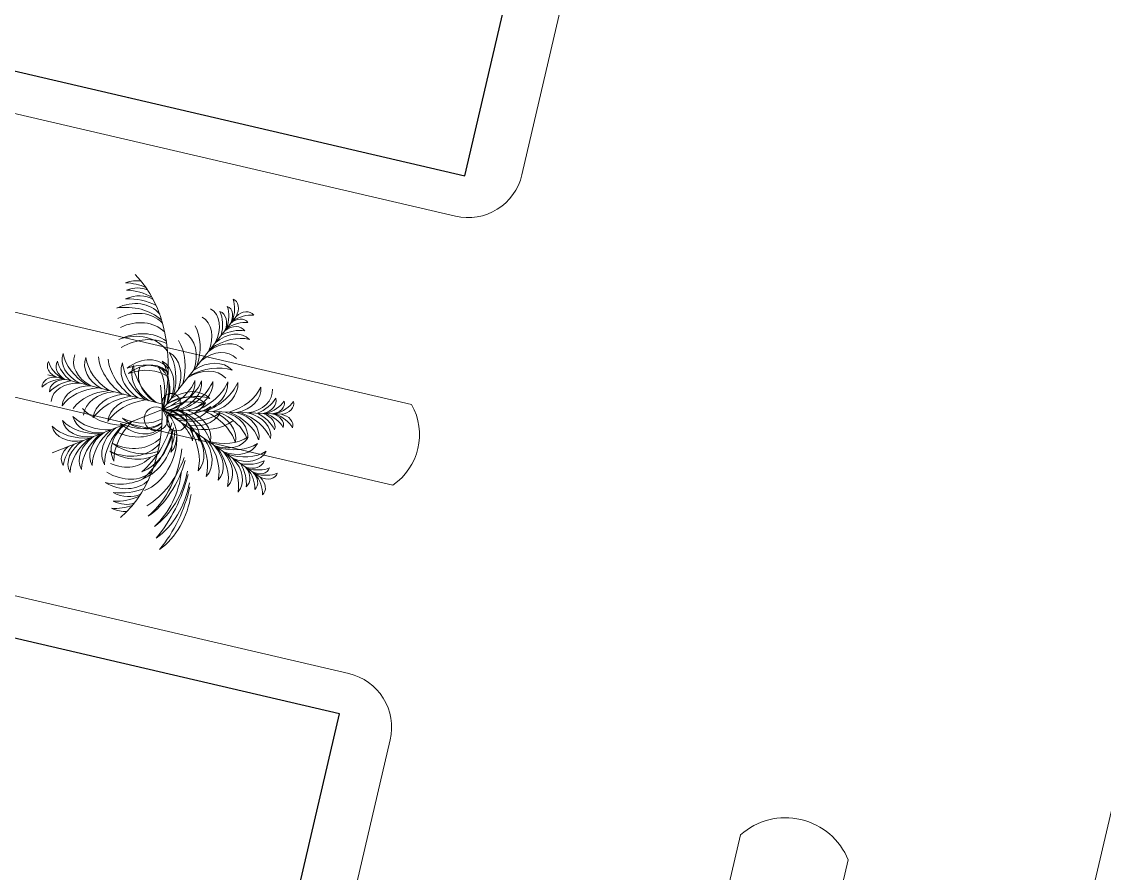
# Model space of a CAD drawing. Header units: millimetres. Extents: x 474016 to 477875, y 2288607 to 2292200.
# Drawn here: x 474167.33 to 474206.5, y 2288966.04 to 2288996.87 of the extents above; entities that cross this region are included whole.
import ezdxf

# ---------------------------------------------------------------- set-up
doc = ezdxf.new("R2010")
doc.units = ezdxf.units.MM
doc.header["$LTSCALE"] = 50
for name, color, linetype, lineweight in [('BANQUETA', 251, 'Continuous', 5), ('JARDIN-HP', 64, 'Continuous', 5), ('JARDINES', 98, 'Continuous', 13)]:
    doc.layers.add(name, color=color, linetype=linetype, lineweight=lineweight)
doc.layers.add('CVL_LOTIF', color=1, linetype='Continuous')

# ---------------------------------------------------------------- blocks, each defined once
blk = doc.blocks.new('A$C41BB26E9')
at = {"color": 0}
for p in [(1.999, 1.925), (3.251, -3.539)]:
    blk.add_line(p, (2.054, -0.938), dxfattribs=at)
at = {"color": 56}
for p, q in [((3.546, 1.506), (2.054, -0.938)), ((-0.293, 0.701), (2.054, -0.938)), ((1.382, -3.752), (1.923, -0.941))]:
    blk.add_line(p, q, dxfattribs=at)
for centre, radius in [((1.869, -0.738), 0.217), ((2.303, -0.578), 0.243), ((2.284, -1.082), 0.287)]:
    blk.add_circle(centre, radius)
at = {"color": 56, "true_color": 0x7a7a00}
for centre, major_axis, ratio, start_param, end_param in [((1.739, 1.845), (-0.007, 0.369), 0.723404, -1.366779, 0.20531), ((1.417, 1.375), (-0.018, 0.909), 0.723404, -1.121531, -0.433471), ((2.262, 1.855), (-0.007, 0.369), 0.723404, -0.20531, 1.366779), ((2.602, 1.398), (-0.018, 0.909), 0.723404, 0.433471, 1.121531), ((1.743, 1.62), (-0.007, 0.369), 0.723404, -1.366779, 0.20531), ((1.421, 1.15), (-0.018, 0.909), 0.723404, -1.121531, -0.433471), ((2.266, 1.63), (-0.007, 0.369), 0.723404, -0.20531, 1.366779), ((2.606, 1.173), (-0.018, 0.909), 0.723404, 0.433471, 1.121531), ((2.326, 1.326), (-0.009, 0.47), 0.723404, -0.194817, 1.190837), ((2.76, 1.355), (0.473, 0.776), 0.723404, -1.121531, -0.433471), ((3.283, 1.579), (0.192, 0.315), 0.723404, -1.366779, 0.20531), ((1.473, 0.902), (-0.015, 0.782), 0.723404, -1.305586, 0.091225), ((1.695, 1.314), (-0.009, 0.47), 0.723404, -1.190837, 0.194817), ((1.346, 0.731), (-0.022, 1.114), 0.723404, -0.994705, -0.373636), ((2.697, 0.758), (-0.022, 1.114), 0.723404, 0.373636, 0.994705), ((2.564, 0.923), (-0.015, 0.782), 0.723404, -0.091225, 1.305586), ((2.925, 0.425), (-0.026, 1.348), 0.723404, 0.312027, 1.166602), ((2.552, 0.926), (0.407, 0.667), 0.723404, -1.305586, 0.091225), ((1.99, 0.678), (0.702, 1.151), 0.723404, -1.166602, -0.312027), ((2.961, 1.155), (0.245, 0.401), 0.723404, -1.190837, 0.194817), ((2.354, 0.85), (0.58, 0.951), 0.723404, -0.994705, -0.373636), ((3.166, 1.386), (0.192, 0.315), 0.723404, -1.366779, 0.20531), ((2.642, 1.163), (0.473, 0.776), 0.723404, -1.121531, -0.433471), ((3.771, 0.738), (0.473, 0.776), 0.723404, 0.433471, 1.121531), ((3.73, 1.306), (0.192, 0.315), 0.723404, -0.20531, 1.366779), ((1.457, 0.572), (-0.016, 0.83), 0.723404, -1.24346, 0.110756), ((1.116, 0.031), (-0.027, 1.414), 0.723404, -1.115718, -0.281779), ((2.593, 0.594), (-0.016, 0.83), 0.723404, -0.110756, 1.24346), ((2.954, 0.066), (-0.027, 1.414), 0.723404, 0.281779, 1.115718), ((2.361, 0.656), (0.432, 0.708), 0.723404, -1.24346, 0.110756), ((1.784, 0.383), (0.737, 1.208), 0.723404, -1.115718, -0.281779), ((3.5, 0.826), (0.245, 0.401), 0.723404, -0.194817, 1.190837), ((3.654, 0.546), (0.473, 0.776), 0.723404, 0.433471, 1.121531), ((3.613, 1.114), (0.192, 0.315), 0.723404, -0.20531, 1.366779), ((-0.082, 0.873), (-0.303, 0.211), 0.723404, -0.20531, 1.366779), ((0.487, 0.878), (-0.745, 0.52), 0.723404, 0.433471, 1.121531), ((0.849, 0.569), (-0.641, 0.447), 0.723404, -0.091225, 1.305586), ((1.464, 0.568), (-1.105, 0.772), 0.723404, 0.312027, 1.166602), ((2.599, 0.32), (-0.016, 0.83), 0.723404, -0.110756, 1.24346), ((2.96, -0.208), (-0.027, 1.414), 0.723404, 0.281779, 1.115718), ((2.219, 0.422), (0.432, 0.708), 0.723404, -1.24346, 0.110756), ((1.641, 0.149), (0.737, 1.208), 0.723404, -1.115718, -0.281779), ((3.484, 0.358), (0.407, 0.667), 0.723404, -0.091225, 1.305586), ((3.508, 0.147), (0.58, 0.951), 0.723404, 0.373636, 0.994705), ((0.102, 0.744), (-0.303, 0.211), 0.723404, -0.20531, 1.366779), ((0.672, 0.75), (-0.745, 0.52), 0.723404, 0.433471, 1.121531), ((0.383, 0.614), (-0.385, 0.269), 0.723404, -0.194817, 1.190837), ((1.061, 0.579), (-0.913, 0.638), 0.723404, 0.373636, 0.994705), ((1.133, 0.399), (-0.68, 0.475), 0.723404, -0.110756, 1.24346), ((1.38, -0.167), (-0.02, 1.008), 0.723404, -1.13012, 0.094138), ((1.008, -0.803), (-0.033, 1.69), 0.723404, -1.023266, -0.261161), ((2.699, -0.141), (-0.02, 1.008), 0.723404, -0.094138, 1.13012), ((3.095, -0.763), (-0.033, 1.69), 0.723404, 0.261161, 1.023266), ((3.332, 0.064), (0.432, 0.708), 0.723404, -0.110756, 1.24346), ((3.521, -0.256), (0.702, 1.151), 0.723404, 0.312027, 1.166602), ((-0.382, 0.443), (-0.303, 0.211), 0.723404, -1.366779, 0.20531), ((-0.191, -0.093), (-0.745, 0.52), 0.723404, -1.121531, -0.433471), ((-0.197, 0.314), (-0.303, 0.211), 0.723404, -1.366779, 0.20531), ((-0.006, -0.222), (-0.745, 0.52), 0.723404, -1.121531, -0.433471), ((0.022, 0.096), (-0.385, 0.269), 0.723404, -1.190837, 0.194817), ((1.357, 0.242), (-0.68, 0.475), 0.723404, -0.110756, 1.24346), ((1.789, 0.052), (-0.827, 0.577), 0.723404, -0.094138, 1.13012), ((2.525, 0.007), (-1.386, 0.967), 0.723404, 0.261161, 1.023266), ((1.988, -0.087), (-0.827, 0.577), 0.723404, -0.094138, 1.13012), ((1.385, -0.41), (-0.02, 1.008), 0.723404, -1.13012, 0.094138), ((1.013, -1.046), (-0.033, 1.69), 0.723404, -1.023266, -0.261161), ((1.118, -0.469), (0.88, 1.443), 0.723404, -1.023266, -0.261161), ((3.21, -0.808), (0.737, 1.208), 0.723404, 0.281779, 1.115718), ((3.189, -0.169), (0.432, 0.708), 0.723404, -0.110756, 1.24346), ((3.353, -0.575), (0.737, 1.208), 0.723404, 0.281779, 1.115718), ((0.224, -0.326), (-0.641, 0.447), 0.723404, -1.305586, 0.091225), ((0.288, -0.529), (-0.913, 0.638), 0.723404, -0.994705, -0.373636), ((1.391, -0.77), (-0.02, 1.008), 0.723404, -1.13012, 0.094138), ((2.71, -0.744), (-0.02, 1.008), 0.723404, -0.094138, 1.13012), ((1.586, -0.44), (0.525, 0.861), 0.723404, -1.13012, 0.094138), ((0.93, -0.777), (0.88, 1.443), 0.723404, -1.023266, -0.261161), ((3.026, -1.349), (0.88, 1.443), 0.723404, 0.261161, 1.023266), ((3.026, -0.612), (0.525, 0.861), 0.723404, -0.094138, 1.13012), ((0.482, -0.534), (-0.68, 0.475), 0.723404, -1.24346, 0.110756), ((1.02, -1.406), (-0.033, 1.69), 0.723404, -1.023266, -0.261161), ((1.397, -1.04), (-0.02, 1.008), 0.723404, -1.13012, 0.094138), ((2.505, -0.448), (-0.827, 0.577), 0.723404, -0.094138, 1.13012), ((3.24, -0.493), (-1.386, 0.967), 0.723404, 0.261161, 1.023266), ((2.638, -0.541), (-0.827, 0.577), 0.723404, -0.094138, 1.13012), ((3.373, -0.586), (-1.386, 0.967), 0.723404, 0.261161, 1.023266), ((1.361, -0.809), (0.525, 0.861), 0.723404, -1.13012, 0.094138), ((0.705, -1.146), (0.88, 1.443), 0.723404, -1.023266, -0.261161), ((1.445, -0.67), (0.525, 0.861), 0.723404, -1.13012, 0.094138), ((0.79, -1.007), (0.88, 1.443), 0.723404, -1.023266, -0.261161), ((3.107, -1.365), (-0.033, 1.69), 0.723404, 0.261161, 1.023266), ((2.716, -1.014), (-0.02, 1.008), 0.723404, -0.094138, 1.13012), ((2.9, -1.556), (0.88, 1.443), 0.723404, 0.261161, 1.023266), ((2.9, -0.819), (0.525, 0.861), 0.723404, -0.094138, 1.13012), ((0.944, -1.284), (-1.16, 0.81), 0.723404, -1.115718, -0.281779), ((1.034, -1.03), (-0.827, 0.577), 0.723404, -1.13012, 0.094138), ((1.025, -1.676), (-0.033, 1.69), 0.723404, -1.023266, -0.261161), ((1.4, -1.202), (-0.02, 1.008), 0.723404, -1.13012, 0.094138), ((1.028, -1.838), (-0.033, 1.69), 0.723404, -1.023266, -0.261161), ((3.112, -1.635), (-0.033, 1.69), 0.723404, 0.261161, 1.023266), ((2.719, -1.176), (-0.02, 1.008), 0.723404, -0.094138, 1.13012), ((3.115, -1.797), (-0.033, 1.69), 0.723404, 0.261161, 1.023266), ((3.47, -1.48), (-1.656, 0.402), 0.714286, 3.88992, 4.86288), ((3.29, -2.282), (-2.814, 0.683), 0.714286, 4.170125, 4.780311), ((3.78, -1.381), (-1.599, 0.388), 0.714286, 3.86745, 4.883323), ((3.704, -2.103), (-2.624, 0.637), 0.714286, 4.179349, 4.820469), ((4.122, -1.283), (-1.534, 0.372), 0.714286, 3.888492, 4.926001), ((1.528, -1.375), (-0.827, 0.577), 0.723404, -1.13012, 0.094138), ((2.487, -1.496), (0.525, 0.861), 0.723404, -0.094138, 1.13012), ((2.952, -1.39), (-1.112, 0.27), 0.714286, 3.627505, 5.149011), ((3.161, -1.824), (-1.864, 0.452), 0.714286, 3.982805, 4.982914), ((2.716, -1.653), (-1.879, 0.456), 0.714286, 3.806569, 4.639337), ((3.658, -1.569), (-1.56, 0.378), 0.714286, 4.003422, 4.972752), ((1.824, -2.05), (-1.386, 0.967), 0.723404, -1.023266, -0.261161), ((2.046, -2.205), (-1.386, 0.967), 0.723404, -1.023266, -0.261161), ((1.883, -1.622), (-0.827, 0.577), 0.723404, -1.13012, 0.094138), ((2.487, -2.233), (0.88, 1.443), 0.723404, 0.261161, 1.023266), ((2.098, -2.039), (-1.864, 0.452), 0.714286, 3.982805, 4.744909), ((2.508, -1.48), (-1.112, 0.27), 0.714286, 3.627505, 4.912474), ((2.265, -2.005), (-1.864, 0.452), 0.714286, 3.982805, 4.744909), ((2.675, -1.447), (-1.112, 0.27), 0.714286, 3.627505, 4.993486), ((1.939, -1.971), (-1.507, 0.812), 0.72, -0.270525, 0.729584), ((2.016, -1.667), (-1.52, 0.819), 0.72, 0.073052, 0.90582), ((1.834, -1.504), (-0.899, 0.484), 0.72, -0.281097, 1.084884), ((1.96, -1.46), (-0.899, 0.484), 0.72, -0.200085, 1.084884), ((2.619, -1.732), (-1.507, 0.812), 0.72, -0.03252, 0.729584), ((2.178, -2.298), (-1.386, 0.967), 0.723404, -1.023266, -0.261161), ((2.745, -1.688), (-1.507, 0.812), 0.72, -0.03252, 0.729584), ((0.804, -1.812), (1.484, 0.855), 0.72, -0.729584, 0.03252), ((1.582, -1.562), (0.885, 0.51), 0.72, -1.084884, 0.200085), ((0.931, -1.853), (1.484, 0.855), 0.72, -0.729584, 0.03252), ((1.71, -1.602), (0.885, 0.51), 0.72, -1.084884, 0.281097), ((1.144, -1.921), (1.484, 0.855), 0.72, -0.729584, 0.12698), ((1.426, -2.011), (1.484, 0.855), 0.72, -0.729584, 0.213498), ((1.617, -2.072), (1.484, 0.855), 0.72, -0.729584, 0.270525), ((1.531, -1.771), (1.496, 0.862), 0.72, -0.90582, -0.073052), ((1.643, -1.929), (1.52, 0.876), 0.72, -0.831119, 0.049618), ((1.981, -2.43), (-2.379, 1.282), 0.72, 0.051792, 0.431948), ((0.867, -1.982), (-1.241, 0.668), 0.72, -0.213612, 0.823897), ((1.917, -2.392), (-2.123, 1.143), 0.72, -0.10808, 0.53304), ((1.154, -1.911), (-1.293, 0.697), 0.72, -0.170934, 0.844939), ((1.033, -0.039), (0.319, 1.659), 0.723404, 3.402754, 4.164858), ((1.292, -0.729), (0.19, 0.99), 0.723404, 3.047455, 4.271712), ((1.322, -0.57), (0.19, 0.99), 0.723404, 3.047455, 4.271712), ((2.401, -1.99), (1.273, 0.733), 0.72, -0.844939, 0.170934), ((1.652, -2.492), (2.089, 1.203), 0.72, -0.53304, 0.10808), ((2.69, -2.053), (1.221, 0.704), 0.72, -0.823897, 0.213612), ((1.589, -2.532), (2.342, 1.349), 0.72, -0.431948, -0.051792), ((1.309, -2.496), (-2.105, 1.134), 0.72, 0.093724, 0.382187), ((0.097, -1.885), (-0.877, 0.472), 0.72, 0.078285, 0.75224), ((1.482, -2.459), (-2.105, 1.134), 0.72, 0.016555, 0.382187), ((0.429, -1.859), (-1.012, 0.545), 0.72, 0.006837, 0.780102), ((0.982, -0.304), (0.319, 1.659), 0.723404, 3.402754, 4.164858), ((1.241, -0.994), (0.19, 0.99), 0.723404, 3.047455, 4.271712), ((2.536, -1.243), (0.19, 0.99), 0.723404, 2.011473, 3.235731), ((3.032, -0.698), (0.319, 1.659), 0.723404, 2.118327, 2.880431), ((3.123, -1.917), (0.996, 0.574), 0.72, -0.780102, -0.006837), ((2.089, -2.546), (2.072, 1.193), 0.72, -0.382187, -0.016555), ((3.456, -1.934), (0.863, 0.497), 0.72, -0.75224, -0.078285), ((2.262, -2.578), (2.072, 1.193), 0.72, -0.382187, -0.093724), ((-0.076, -1.922), (-0.877, 0.472), 0.72, 0.267806, 0.75224), ((0.914, -0.658), (0.319, 1.659), 0.723404, 3.402754, 4.164858), ((2.964, -1.052), (0.319, 1.659), 0.723404, 2.118327, 2.880431), ((3.63, -1.966), (0.863, 0.497), 0.72, -0.75224, -0.267806), ((0.868, -0.896), (0.319, 1.659), 0.723404, 3.402754, 4.164858), ((2.468, -1.597), (0.19, 0.99), 0.723404, 2.011473, 3.235731), ((0.885, -1.467), (0.267, 1.389), 0.723404, 3.423371, 4.25731), ((2.691, -1.814), (0.267, 1.389), 0.723404, 2.025875, 2.859814), ((2.422, -1.835), (0.19, 0.99), 0.723404, 2.011473, 3.235731), ((1.129, -2.058), (0.157, 0.815), 0.723404, 3.030837, 4.385053), ((2.639, -2.083), (0.267, 1.389), 0.723404, 2.025875, 2.859814), ((0.788, -2.093), (0.255, 1.324), 0.723404, 3.45362, 4.308195), ((1.077, -2.327), (0.157, 0.815), 0.723404, 3.030837, 4.385053), ((2.193, -2.542), (0.157, 0.815), 0.723404, 1.898132, 3.252348), ((1.037, -2.655), (0.148, 0.768), 0.723404, 3.050367, 4.447179), ((2.109, -2.861), (0.148, 0.768), 0.723404, 1.836006, 3.232818), ((0.941, -2.466), (0.21, 1.094), 0.723404, 3.515228, 4.136297), ((0.944, -2.891), (0.172, 0.893), 0.723404, 3.575063, 4.263123), ((2.108, -3.115), (0.172, 0.893), 0.723404, 2.020062, 2.708122), ((1.806, -3.218), (0.089, 0.462), 0.723404, 1.950755, 3.33641), ((2.268, -2.721), (0.21, 1.094), 0.723404, 2.146888, 2.767957), ((1.181, -3.408), (0.07, 0.363), 0.723404, 2.936283, 4.508372), ((1.695, -3.507), (0.07, 0.363), 0.723404, 1.774814, 3.346903)]:
    blk.add_ellipse(centre, major_axis=major_axis, ratio=ratio, start_param=start_param, end_param=end_param, dxfattribs=at)
at = {"color": 0}
for centre, major_axis, ratio, start_param, end_param in [((1.529, -1.844), (-1.386, 0.967), 0.723404, -1.023266, -0.261161), ((1.242, -4.458), (3.82, 2.201), 0.72, 0.180287, 1.122445)]:
    blk.add_ellipse(centre, major_axis=major_axis, ratio=ratio, start_param=start_param, end_param=end_param, dxfattribs=at)
at = {"color": 56}
for centre, major_axis, ratio, start_param, end_param in [((3.011, -1.71), (-1.909, 0.463), 0.714286, 3.88127, 4.762007), ((2.383, -4.345), (-3.881, 2.091), 0.72, -1.122445, -0.180287), ((1.75, -1.53), (-0.827, 0.577), 0.723404, -1.13012, 0.094138), ((1.425, -1.854), (-1.339, 0.721), 0.72, -0.150491, 0.822469), ((1.909, -1.829), (-1.544, 0.832), 0.72, -0.049618, 0.831119), ((2.147, -2.08), (1.242, 0.715), 0.72, -0.708967, 0.260363), ((1.186, -3.099), (0.089, 0.462), 0.723404, 2.946776, 4.33243)]:
    blk.add_ellipse(centre, major_axis=major_axis, ratio=ratio, start_param=start_param, end_param=end_param, dxfattribs=at)
at = {"color": 56, "true_color": 0x7a7a00, "extrusion": (0, 0, -1)}
for centre, major_axis, start_param, end_param in [((2.966, -0.422), (-0.706, 1.535), 3.402754, 4.164858), ((2.88, -1.154), (-0.421, 0.916), 3.047455, 4.271712), ((1.171, -1.515), (-0.706, 1.535), 2.118327, 2.880431), ((3.068, -0.643), (-0.706, 1.535), 3.402754, 4.164858), ((2.981, -1.375), (-0.421, 0.916), 3.047455, 4.271712), ((1.517, -1.97), (-0.591, 1.285), 2.025875, 2.859814), ((2.059, -2.309), (-0.347, 0.754), 1.898132, 3.252348), ((3.187, -1.201), (-0.591, 1.285), 3.423371, 4.25731), ((3.092, -1.834), (-0.347, 0.754), 3.030837, 4.385053), ((1.632, -2.219), (-0.591, 1.285), 2.025875, 2.859814), ((2.174, -2.557), (-0.347, 0.754), 1.898132, 3.252348), ((3.302, -1.45), (-0.591, 1.285), 3.423371, 4.25731), ((3.206, -2.082), (-0.347, 0.754), 3.030837, 4.385053), ((1.802, -2.536), (-0.563, 1.225), 1.974991, 2.829566), ((2.332, -2.848), (-0.327, 0.71), 1.836006, 3.232818), ((3.432, -1.787), (-0.563, 1.225), 3.45362, 4.308195), ((3.324, -2.392), (-0.327, 0.71), 3.050367, 4.447179), ((3.372, -2.185), (-0.465, 1.012), 3.515228, 4.136297), ((3.285, -2.858), (-0.196, 0.427), 2.946776, 4.33243)]:
    blk.add_ellipse(centre, major_axis=major_axis, ratio=0.723404, start_param=start_param, end_param=end_param, dxfattribs=at)

msp = doc.modelspace()

# ---------------------------------------------------------------- linework, layer by layer
at = {"layer": 'BANQUETA'}
msp.add_line((474168.46, 2288803.961), (474211.813, 2288989.988), dxfattribs=at)
for points in [[(474061.289, 2289018.201), (474183.026, 2288989.83, 0.414214), (474185.428, 2288991.324), (474196.549, 2289039.045, 0.414214), (474195.055, 2289041.447), (474073.318, 2289069.817)], [(474045.401, 2288950.027), (474167.139, 2288921.657, 0.414214), (474169.54, 2288923.151), (474180.662, 2288970.872, 0.414214), (474179.168, 2288973.274), (474057.43, 2289001.644)]]:
    msp.add_lwpolyline(points, format="xyb", dxfattribs=at)
at = {"layer": 'CVL_LOTIF'}
for points in [[(474189.041, 2289015.638), (474164.693, 2289021.313), (474159.019, 2288996.965), (474183.367, 2288991.291)], [(474178.827, 2288971.813), (474154.48, 2288977.487), (474148.806, 2288953.139), (474173.153, 2288947.465)]]:
    msp.add_lwpolyline(points, close=True, dxfattribs=at)
at = {"layer": 'JARDINES'}
for points in [[(474181.438, 2288983.013, -0.388075), (474180.757, 2288980.091), (474070.706, 2289005.738, -0.386646), (474071.387, 2289008.66)], [(474188.519, 2288929.111), (474197.238, 2288966.524, 0.518566), (474193.343, 2288967.432), (474184.624, 2288930.019, 0.323728)]]:
    msp.add_lwpolyline(points, format="xyb", close=True, dxfattribs=at)

# ---------------------------------------------------------------- block references
at = {"layer": 'JARDIN-HP', "color": 8, "xscale": 1.499999999826813, "yscale": 1.499999999826813, "zscale": 1.499999999826813, "rotation": 266.6565195172511}
msp.add_blockref('A$C41BB26E9', (474174.009, 2288985.822), dxfattribs=at)

doc.saveas('drawing.dxf')
